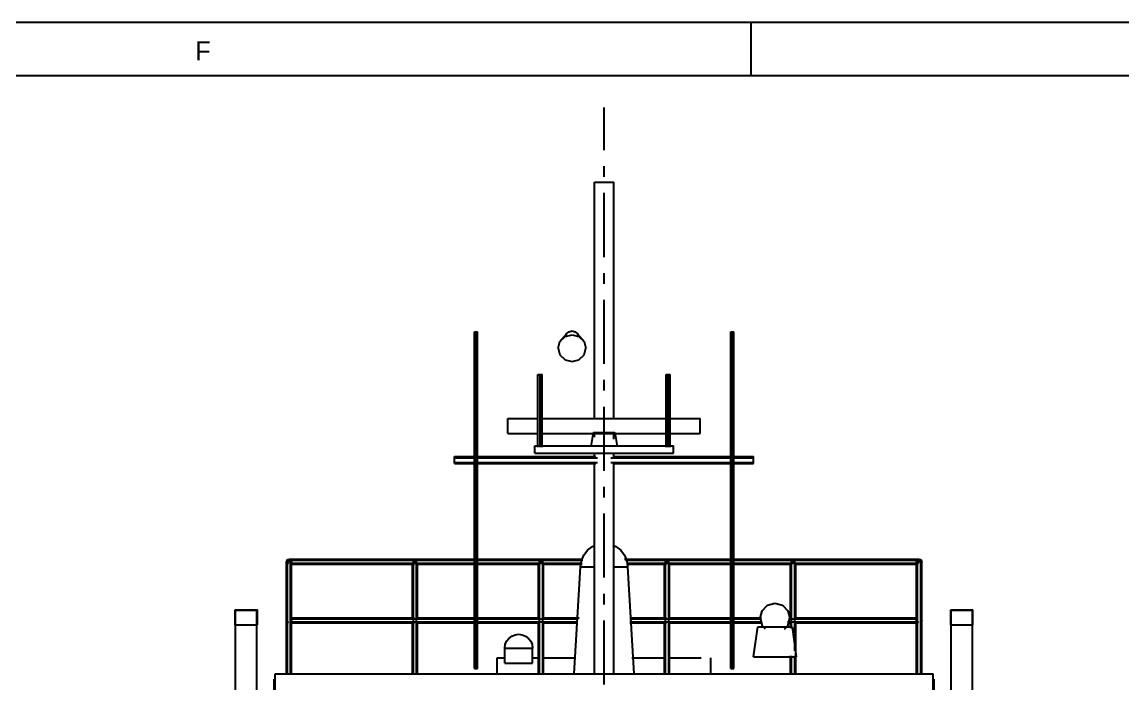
# Model space of a CAD drawing. Extents: x 5 to 836, y 5 to 589.
# Drawn here: x 557.5 to 660.6, y 527 to 589 of the extents above; entities that cross this region are included whole.
import ezdxf
from ezdxf.enums import TextEntityAlignment as Align

# ---------------------------------------------------------------- set-up
doc = ezdxf.new("R2010")
doc.units = 0
doc.linetypes.add('CENTER', pattern=[10, 6, -1.5, 1, -1.5])
doc.linetypes.add('DASHED', pattern=[4.5, 3, -1.5])
for name, color, linetype in [('CENTRE', 4, 'CENTER'), ('DETAIL', 8, 'CONTINUOUS'), ('FRAME', 7, 'CONTINUOUS'), ('MARKING', 4, 'DASHED'), ('OUTLINE', 7, 'CONTINUOUS'), ('TEXT', 7, 'CONTINUOUS'), ('THIN', 7, 'CONTINUOUS')]:
    doc.layers.add(name, color=color, linetype=linetype)

msp = doc.modelspace()

# ---------------------------------------------------------------- linework, layer by layer
at = {"layer": 'CENTRE'}
msp.add_line((612, 387), (612, 581), dxfattribs=at)
at = {"layer": 'DETAIL'}
for p, q in [((611.1, 574), (612.9, 574)), ((599.86, 560), (600.14, 560)), ((599.86, 528.5), (599.86, 560)), ((600, 528.5), (600, 560)), ((600.14, 528.5), (600.14, 560)), ((608.4, 559.52), (608.48, 559.81)), ((608.48, 559.81), (608.7, 560.02)), ((608.7, 560.02), (609, 560.1)), ((609, 560.1), (609.3, 560.02)), ((609.3, 560.02), (609.52, 559.81)), ((609.52, 559.81), (609.6, 559.52)), ((623.86, 560), (624.14, 560)), ((623.86, 528.5), (623.86, 560)), ((624, 528.5), (624, 560)), ((624.14, 528.5), (624.14, 560)), ((607.7, 558.48), (607.87, 559.11)), ((607.87, 559.11), (608.35, 559.57)), ((608.35, 559.57), (609, 559.74)), ((609, 559.74), (609.65, 559.57)), ((609.65, 559.57), (610.13, 559.11)), ((610.13, 559.11), (610.3, 558.48)), ((607.7, 558.48), (607.87, 557.85)), ((607.87, 557.85), (608.35, 557.39)), ((609.65, 557.39), (610.13, 557.85)), ((610.13, 557.85), (610.3, 558.48)), ((608.35, 557.39), (609, 557.23)), ((609, 557.23), (609.65, 557.39)), ((605.8, 556), (606.2, 556)), ((605.8, 549.21), (605.8, 556)), ((606, 549.21), (606, 556)), ((606.2, 549.21), (606.2, 556)), ((617.8, 549.21), (617.8, 556)), ((617.8, 556), (618.2, 556)), ((618, 549.21), (618, 556)), ((618.2, 549.21), (618.2, 556)), ((603, 550.5), (603, 551.9)), ((603, 551.9), (605.86, 551.9)), ((606.14, 551.9), (617.86, 551.9)), ((618.14, 551.9), (621, 551.9)), ((621, 550.5), (621, 551.9)), ((603, 550.5), (605.86, 550.5)), ((606.14, 550.5), (617.86, 550.5)), ((611, 550.6), (613, 550.6)), ((618.14, 550.5), (621, 550.5)), ((605.5, 548.65), (605.5, 549.35)), ((605.5, 549.35), (618.5, 549.35)), ((605.5, 548.65), (618.5, 548.65)), ((618.5, 548.65), (618.5, 549.35)), ((598, 547.67), (598, 548.33)), ((598, 548.33), (599.96, 548.33)), ((598, 548.21), (599.96, 548.21)), ((598, 548), (598.07, 548)), ((598, 547.79), (599.96, 547.79)), ((598, 547.67), (599.96, 547.67)), ((600.1, 548.33), (611.23, 548.33)), ((600.1, 548.21), (611.37, 548.21)), ((600.1, 547.79), (611.37, 547.79)), ((600.1, 547.67), (611.23, 547.67)), ((612.63, 548.21), (623.97, 548.21)), ((612.63, 547.79), (623.97, 547.79)), ((612.84, 548.33), (623.97, 548.33)), ((612.84, 547.67), (623.97, 547.67)), ((624.11, 548.33), (626, 548.33)), ((624.11, 548.21), (626, 548.21)), ((624.11, 547.79), (626, 547.79)), ((624.11, 547.67), (626, 547.67)), ((625.93, 548), (626, 548)), ((626, 547.67), (626, 548.33)), ((582.26, 538.42), (582.35, 538.7)), ((582.26, 538.5), (582.74, 538.5)), ((582.26, 528), (582.26, 538.5)), ((582.26, 538.42), (582.45, 538.28)), ((582.35, 538.7), (582.65, 538.7)), ((582.35, 528), (582.35, 538.5)), ((582.5, 538.62), (582.5, 538.74)), ((582.5, 538.74), (599.93, 538.74)), ((582.5, 538.65), (599.93, 538.65)), ((582.6, 538.32), (582.74, 538.42)), ((582.65, 538.7), (582.74, 538.42)), ((582.65, 528), (582.65, 538.5)), ((582.71, 538.35), (599.93, 538.35)), ((582.71, 538.26), (594.26, 538.26)), ((582.74, 528), (582.74, 538.5)), ((594.06, 533.15), (594.06, 538.36)), ((594.11, 538.5), (594.49, 538.5)), ((594.15, 528), (594.15, 538.5)), ((594.4, 538.26), (599.93, 538.26)), ((594.45, 528), (594.45, 538.5)), ((594.54, 533.15), (594.54, 538.36)), ((600.14, 538.74), (610.01, 538.74)), ((600.14, 538.65), (610.01, 538.65)), ((600.14, 538.35), (609.94, 538.35)), ((600.14, 538.26), (606.02, 538.26)), ((605.86, 533.15), (605.86, 538.36)), ((605.91, 538.5), (606.29, 538.5)), ((605.95, 528), (605.95, 538.5)), ((606.23, 538.26), (609.94, 538.26)), ((606.25, 528), (606.25, 538.5)), ((606.34, 533.15), (606.34, 538.36)), ((613.92, 538.74), (623.93, 538.74)), ((613.99, 538.65), (623.93, 538.65)), ((614.13, 538.35), (623.93, 538.35)), ((614.13, 538.26), (617.84, 538.26)), ((617.66, 533.15), (617.66, 538.36)), ((617.71, 538.5), (618.09, 538.5)), ((617.75, 528), (617.75, 538.5)), ((617.98, 538.26), (623.93, 538.26)), ((618.05, 528), (618.05, 538.5)), ((618.14, 533.15), (618.14, 538.36)), ((624.07, 538.74), (641.5, 538.74)), ((624.07, 538.65), (641.5, 538.65)), ((624.07, 538.35), (641.36, 538.35)), ((624.07, 538.26), (629.6, 538.26)), ((629.46, 533.15), (629.46, 538.36)), ((629.51, 538.5), (629.89, 538.5)), ((629.55, 532.24), (629.55, 538.5)), ((629.81, 538.26), (641.36, 538.26)), ((629.85, 530.16), (629.85, 538.5)), ((629.94, 533.15), (629.94, 538.36)), ((641.26, 538.42), (641.35, 538.7)), ((641.26, 538.5), (641.74, 538.5)), ((641.26, 528), (641.26, 538.5)), ((641.26, 538.42), (641.45, 538.28)), ((641.35, 538.7), (641.65, 538.7)), ((641.35, 528), (641.35, 538.5)), ((641.5, 538.62), (641.5, 538.74)), ((641.6, 538.32), (641.74, 538.42)), ((641.65, 538.7), (641.74, 538.42)), ((641.65, 528), (641.65, 538.5)), ((641.74, 528), (641.74, 538.5)), ((609.8, 538), (611.11, 538)), ((612.82, 538), (614.2, 538)), ((626.79, 533.9), (627.3, 534.41)), ((627.3, 534.41), (628, 534.6)), ((628, 534.6), (628.7, 534.41)), ((628.7, 534.41), (629.21, 533.9)), ((577.46, 534), (579.54, 534)), ((577.5, 533.95), (579.5, 533.95)), ((582.26, 532.92), (582.35, 533.2)), ((582.35, 533.2), (582.41, 533.2)), ((582.59, 533.2), (582.65, 533.2)), ((582.65, 533.2), (582.74, 532.92)), ((582.71, 533.24), (594.26, 533.24)), ((582.71, 533.15), (599.93, 533.15)), ((594.4, 533.24), (599.93, 533.24)), ((600.14, 533.24), (606.02, 533.24)), ((600.14, 533.15), (609.52, 533.15)), ((606.23, 533.24), (609.66, 533.24)), ((614.41, 533.24), (617.84, 533.24)), ((614.41, 533.15), (623.93, 533.15)), ((617.98, 533.24), (623.93, 533.24)), ((624.07, 533.24), (626.73, 533.24)), ((624.07, 533.15), (626.73, 533.15)), ((626.6, 533.2), (626.79, 533.9)), ((626.6, 533.2), (626.79, 532.5)), ((629.21, 533.9), (629.4, 533.2)), ((629.21, 532.5), (629.4, 533.2)), ((629.32, 533.24), (629.6, 533.24)), ((629.32, 533.15), (641.36, 533.15)), ((629.81, 533.24), (641.36, 533.24)), ((641.26, 532.92), (641.35, 533.2)), ((641.35, 533.2), (641.41, 533.2)), ((641.59, 533.2), (641.65, 533.2)), ((641.65, 533.2), (641.74, 532.92)), ((644.46, 534), (646.54, 534)), ((644.5, 533.95), (646.5, 533.95)), ((577.46, 532.6), (579.54, 532.6)), ((582.26, 532.92), (582.45, 532.78)), ((582.6, 532.82), (582.74, 532.92)), ((582.71, 532.85), (599.93, 532.85)), ((582.71, 532.76), (594.26, 532.76)), ((594.06, 528), (594.06, 532.87)), ((594.4, 532.76), (599.93, 532.76)), ((594.54, 528), (594.54, 532.87)), ((600.14, 532.85), (609.52, 532.85)), ((600.14, 532.76), (606.02, 532.76)), ((605.86, 528), (605.86, 532.87)), ((606.23, 532.76), (609.52, 532.76)), ((606.34, 528), (606.34, 532.87)), ((614.41, 532.85), (623.93, 532.85)), ((614.41, 532.76), (617.84, 532.76)), ((617.66, 528), (617.66, 532.87)), ((617.98, 532.76), (623.93, 532.76)), ((618.14, 528), (618.14, 532.87)), ((624.07, 532.85), (626.8, 532.85)), ((624.07, 532.76), (626.8, 532.76)), ((626.4, 532.4), (629.6, 532.4)), ((626.79, 532.5), (627.07, 532.22)), ((628.89, 532.17), (629.21, 532.5)), ((629.18, 532.85), (641.36, 532.85)), ((629.18, 532.76), (629.6, 532.76)), ((629.46, 532.31), (629.46, 532.87)), ((629.81, 532.76), (641.36, 532.76)), ((629.94, 528), (629.94, 532.87)), ((641.26, 532.92), (641.45, 532.78)), ((641.6, 532.82), (641.74, 532.92)), ((644.46, 532.6), (646.54, 532.6)), ((602.7, 530.4), (605.3, 530.4)), ((602.7, 529), (605.3, 529)), ((626, 529.6), (630, 529.6)), ((629.46, 528), (629.46, 529.67)), ((629.55, 528), (629.55, 529.67)), ((629.85, 528), (629.85, 529.67)), ((581.2, 526), (581.2, 528)), ((581.2, 528), (642.8, 528)), ((599.86, 528.5), (600.14, 528.5)), ((623.86, 528.5), (624.14, 528.5)), ((642.8, 526), (642.8, 528))]:
    msp.add_line(p, q, dxfattribs=at)
at = {"layer": 'FRAME'}
msp.add_line((10, 584), (831, 584), dxfattribs=at)
at = {"layer": 'MARKING'}
for p, q in [((602, 529.5), (602.77, 529.5)), ((602, 527.9), (602, 529.5)), ((605.22, 529.5), (605.92, 529.5)), ((606.34, 529.5), (609.34, 529.5)), ((614.59, 529.5), (617.73, 529.5)), ((618.08, 529.5), (622, 529.5)), ((622, 527.9), (622, 529.5)), ((581.1, 524.5), (581.1, 528.5)), ((642.9, 524.5), (642.9, 528.5))]:
    msp.add_line(p, q, dxfattribs=at)
at = {"layer": 'OUTLINE'}
for p, q in [((611.1, 551.84), (611.1, 574)), ((612.9, 551.84), (612.9, 574)), ((607.87, 559.11), (608.48, 559.81)), ((609.52, 559.81), (610.13, 559.11)), ((610.78, 549.27), (611, 550.6)), ((611.1, 550.16), (611.1, 550.58)), ((612.9, 549.95), (612.9, 550.58)), ((613, 550.6), (613.22, 549.27)), ((611.1, 548.13), (611.1, 548.69)), ((612.9, 548.13), (612.9, 548.69)), ((611.1, 528), (611.1, 547.85)), ((612.9, 528), (612.9, 547.85)), ((610.09, 539.1), (610.44, 539.56)), ((610.44, 539.56), (610.9, 539.91)), ((610.9, 539.91), (611.14, 540)), ((612.81, 540.03), (613.1, 539.91)), ((613.1, 539.91), (613.56, 539.56)), ((613.56, 539.56), (613.91, 539.1)), ((609.8, 538), (609.87, 538.57)), ((609.87, 538.57), (610.09, 539.1)), ((613.91, 539.1), (614.13, 538.57)), ((614.13, 538.57), (614.2, 538)), ((609.2, 528), (609.8, 538)), ((609.8, 538), (611.11, 538)), ((612.82, 538), (614.2, 538)), ((614.2, 538), (614.8, 528)), ((577.46, 532.6), (577.46, 534)), ((577.5, 523.91), (577.5, 533.95)), ((579.5, 523.91), (579.5, 533.95)), ((579.54, 532.6), (579.54, 534)), ((644.46, 532.6), (644.46, 534)), ((644.5, 523.91), (644.5, 533.95)), ((646.5, 523.91), (646.5, 533.95)), ((646.54, 532.6), (646.54, 534)), ((626, 529.6), (626.4, 532.4)), ((629.6, 532.4), (630, 529.6)), ((602.74, 530.74), (602.87, 531.05)), ((602.87, 531.05), (603.08, 531.32)), ((603.08, 531.32), (603.35, 531.53)), ((603.35, 531.53), (603.66, 531.66)), ((603.66, 531.66), (604, 531.7)), ((604, 531.7), (604.34, 531.66)), ((604.34, 531.66), (604.65, 531.53)), ((604.65, 531.53), (604.92, 531.32)), ((604.92, 531.32), (605.13, 531.05)), ((605.13, 531.05), (605.26, 530.74)), ((602.7, 530.4), (602.74, 530.74)), ((602.7, 529), (602.7, 530.4)), ((602.7, 530.4), (605.3, 530.4)), ((605.26, 530.74), (605.3, 530.4)), ((605.3, 529), (605.3, 530.4))]:
    msp.add_line(p, q, dxfattribs=at)
at = {"layer": 'THIN'}
for p, q in [((5, 589), (836, 589)), ((625.75, 589), (625.75, 584))]:
    msp.add_line(p, q, dxfattribs=at)

# ---------------------------------------------------------------- texts
at = {"layer": 'TEXT'}
msp.add_text('F', height=1.8, dxfattribs=at).set_placement((574.44, 585.4), align=Align.CENTER)

doc.saveas('drawing.dxf')
